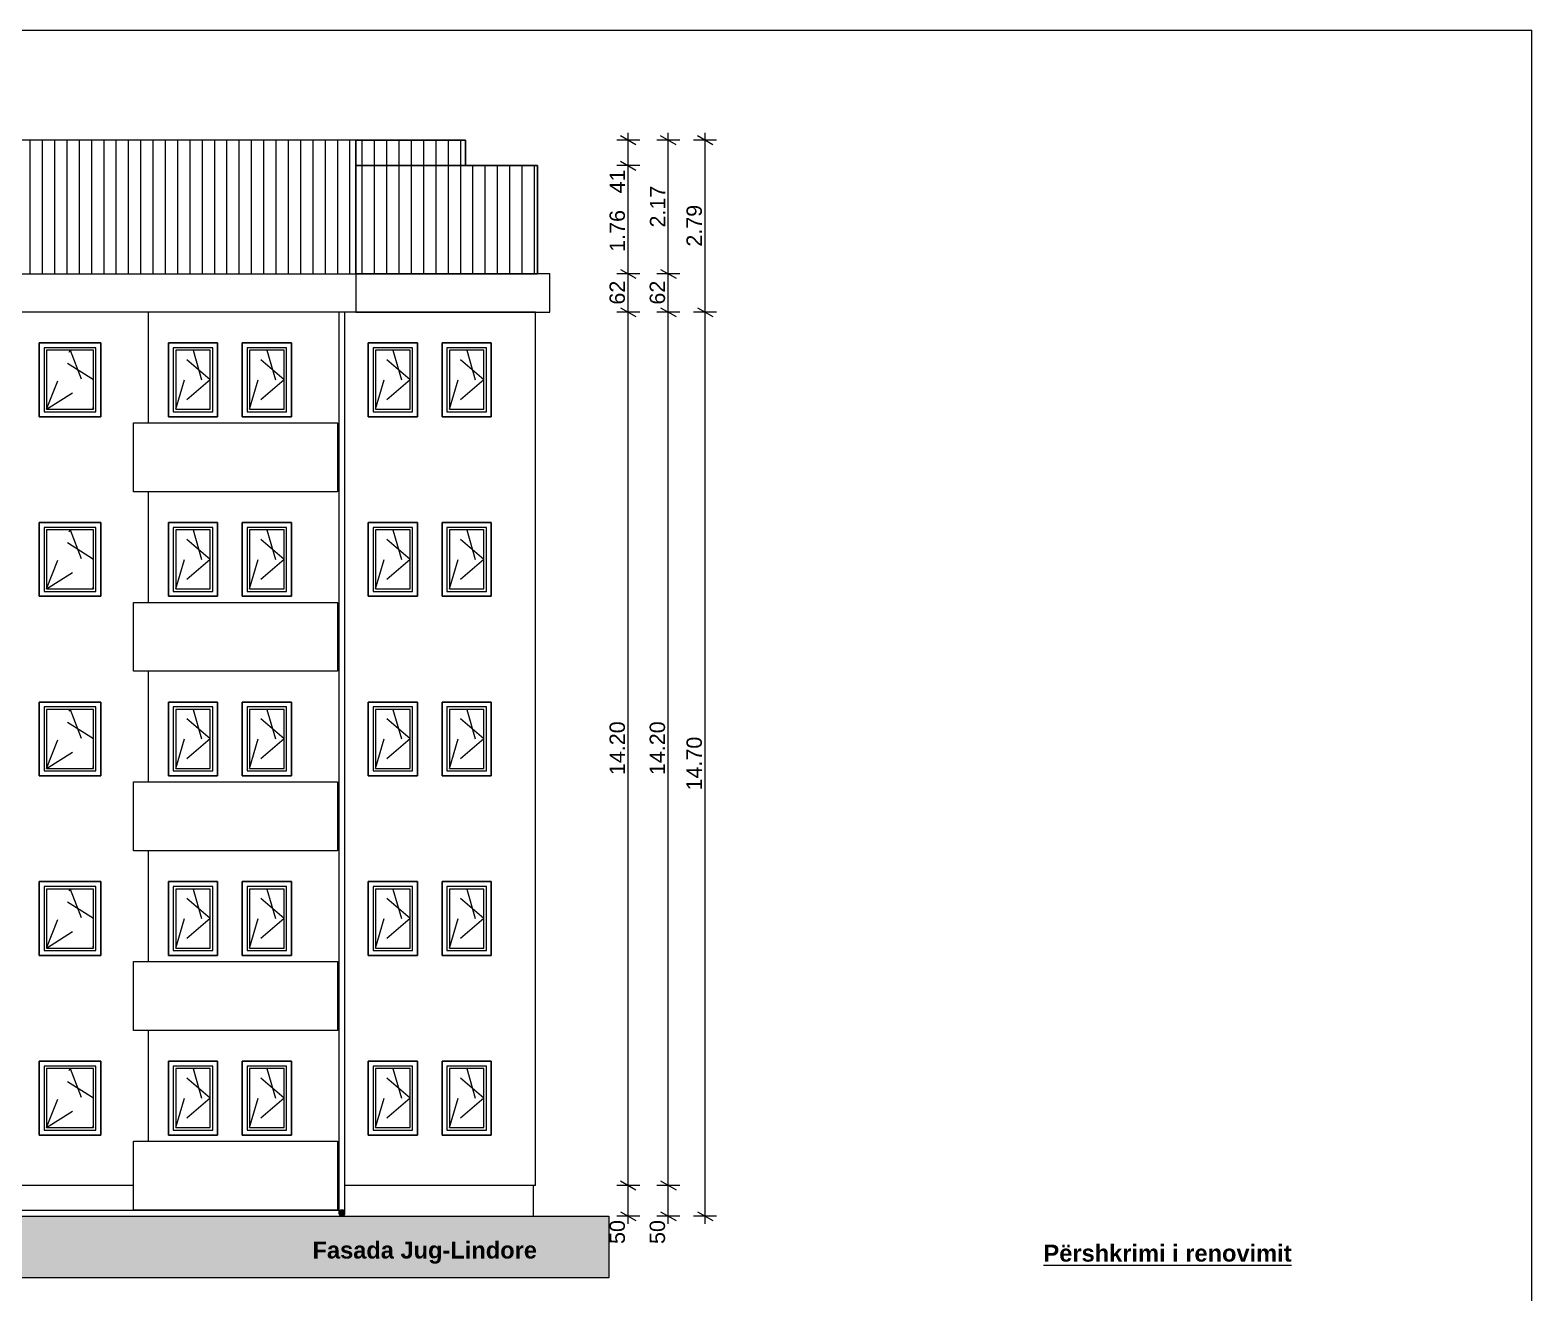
# Model space of a CAD drawing. Header units: feet. Extents: x 2573764 to 2624673, y -122443 to -81443.
# Drawn here: x 2600251 to 2624673, y -101978 to -81443 of the extents above; entities that cross this region are included whole.
import ezdxf

# ---------------------------------------------------------------- set-up
doc = ezdxf.new("R2010")
doc.units = ezdxf.units.FT
doc.header["$MEASUREMENT"] = 0
doc.set_wipeout_variables(frame=1)
doc.linetypes.add('thk_line_type', pattern=[1000, 500, -500])
doc.linetypes.add('Wipeout_Contour', pattern=[1000, 0, -1000])
for name, color, linetype, lineweight in [('2D Drafting - General_Pen_No__1', 7, 'Continuous', 5), ('Dimensioning - General_Pen_No__1', 7, 'Continuous', 5), ('Dimensioning - General_Pen_No__41', 7, 'Continuous', 5), ('Exterior walls_Pen_No__1', 7, 'Continuous', 5), ('Exterior walls_Pen_No__19', 255, 'Continuous', 5), ('Exterior walls_Pen_No__20', 1, 'Continuous', 5), ('Lines_Pen_No__20', 1, 'Continuous', 5), ('Shell - Roof_Pen_No__1', 7, 'Continuous', 5), ('Shell - Roof_Pen_No__21', 7, 'Continuous', 5)]:
    doc.layers.add(name, color=color, linetype=linetype, lineweight=lineweight)
doc.layers.add('2D Drafting - General_Pen_No__61', color=7, linetype='Continuous', lineweight=5, true_color=0x6a6a6a)
doc.layers.add('Shell - Roof_Pen_No__81', color=7, linetype='Continuous', lineweight=5, true_color=0x6a6a6a)
for name, color, linetype in [('Dimensioning - General', 7, 'Continuous'), ('Exterior walls', 7, 'Continuous'), ('Shell - Roof', 7, 'Continuous')]:
    doc.layers.add(name, color=color, linetype=linetype)
doc.styles.add('GENERATED_STYLE_1', font='arial.ttf')
doc.styles.add('GENERATED_STYLE_2', font='arialbd.ttf')
doc.dimstyles.new('GENERATED_STYLE__1', dxfattribs={"dimtxt": 250, "dimasz": 190, "dimexe": 0.18, "dimexo": 3, "dimgap": 0.09, "dimtad": 1, "dimlfac": 0.001, "dimzin": 0, "dimdsep": 46, "dimtxsty": 'GENERATED_STYLE_1', "dimblk": 'ARROWHEAD_2', "dimblk1": 'ARROWHEAD_2', "dimblk2": 'ARROWHEAD_2', "dimcen": 0.09, "dimclrd": 7, "dimclre": 7, "dimclrt": 7, "dimadec": 0, "dimazin": 0, "dimtfac": 1, "dimtdec": 4, "dimtmove": 0, "dimatfit": 3, "dimfxl": 1, "dimtolj": 1, "dimtzin": 0, "dimarcsym": 0})
pattern_1 = [(90, (2247653.82, -76424.97), (-200, 0), [])]

# ---------------------------------------------------------------- blocks, each defined once
blk = doc.blocks.new('*D25', base_point=(2247654, -76425))
at = {"layer": 'Dimensioning - General_Pen_No__1', "color": 7, "linetype": 'Continuous', "lineweight": 5, "transparency": 16777216}
for p, q in [((2610166, -100229), (2609791, -100229)), ((2609853, -100157), (2610103, -100302)), ((2609978, -100729), (2609978, -100229)), ((2610166, -100729), (2609791, -100729)), ((2609853, -100657), (2610103, -100802)), ((2609978, -100852), (2609978, -100729))]:
    blk.add_line(p, q, dxfattribs=at)
at = {"layer": 'Dimensioning - General_Pen_No__1', "color": 7, "lineweight": 5, "transparency": 16777216, "insert": (2609928, -101181), "char_height": 250, "attachment_point": 7, "rotation": 90, "style": 'GENERATED_STYLE_1'}
blk.add_mtext('\\A1;50', dxfattribs=at)
blk = doc.blocks.new('ARROWHEAD_2')
at = {"color": 0, "linetype": 'Continuous', "lineweight": 0}
for p, q in [((0, 0), (-1, 0)), ((-0.38, -0.66), (0.38, 0.66))]:
    blk.add_line(p, q, dxfattribs=at)
blk = doc.blocks.new('*D26', base_point=(2247654, -76425))
at = {"layer": 'Dimensioning - General_Pen_No__1', "color": 7, "linetype": 'Continuous', "lineweight": 5, "transparency": 16777216}
for p, q in [((2610166, -100229), (2609791, -100229)), ((2609853, -100157), (2610103, -100302))]:
    blk.add_line(p, q, dxfattribs=at)
blk = doc.blocks.new('*D27', base_point=(2247654, -76425))
at = {"layer": 'Dimensioning - General_Pen_No__1', "color": 7, "linetype": 'Continuous', "lineweight": 5, "transparency": 16777216}
for p, q in [((2609853, -85957), (2610103, -86102)), ((2610166, -86029), (2609791, -86029)), ((2609978, -100229), (2609978, -86029)), ((2610166, -100229), (2609791, -100229)), ((2609853, -100157), (2610103, -100302))]:
    blk.add_line(p, q, dxfattribs=at)
at = {"layer": 'Dimensioning - General_Pen_No__1', "color": 7, "lineweight": 5, "transparency": 16777216, "insert": (2609928, -93557), "char_height": 250, "attachment_point": 7, "rotation": 90, "style": 'GENERATED_STYLE_1'}
blk.add_mtext('\\A1;14.20', dxfattribs=at)
blk = doc.blocks.new('*D28', base_point=(2247654, -76425))
at = {"layer": 'Dimensioning - General_Pen_No__1', "color": 7, "linetype": 'Continuous', "lineweight": 5, "transparency": 16777216}
for p, q in [((2610166, -85406), (2609791, -85406)), ((2609853, -85334), (2610103, -85478)), ((2609978, -86029), (2609978, -85406)), ((2609853, -85957), (2610103, -86102)), ((2610166, -86029), (2609791, -86029))]:
    blk.add_line(p, q, dxfattribs=at)
at = {"layer": 'Dimensioning - General_Pen_No__1', "color": 7, "lineweight": 5, "transparency": 16777216, "insert": (2609928, -85907), "char_height": 250, "attachment_point": 7, "rotation": 90, "style": 'GENERATED_STYLE_1'}
blk.add_mtext('\\A1;62', dxfattribs=at)
blk = doc.blocks.new('*D29', base_point=(2247654, -76425))
at = {"layer": 'Dimensioning - General_Pen_No__1', "color": 7, "linetype": 'Continuous', "lineweight": 5, "transparency": 16777216}
for p, q in [((2610166, -83647), (2609791, -83647)), ((2609853, -83575), (2610103, -83719)), ((2609978, -85406), (2609978, -83647)), ((2610166, -85406), (2609791, -85406)), ((2609853, -85334), (2610103, -85478))]:
    blk.add_line(p, q, dxfattribs=at)
at = {"layer": 'Dimensioning - General_Pen_No__1', "color": 7, "lineweight": 5, "transparency": 16777216, "char_height": 250, "attachment_point": 7, "rotation": 90, "style": 'GENERATED_STYLE_1'}
for s, insert in [('\\A1;41', (2609928, -84099)), ('\\A1;1.76', (2609928, -85049))]:
    blk.add_mtext(s, dxfattribs=dict(at, insert=insert))
blk = doc.blocks.new('*D30', base_point=(2247654, -76425))
at = {"layer": 'Dimensioning - General_Pen_No__1', "color": 7, "linetype": 'Continuous', "lineweight": 5, "transparency": 16777216}
for p, q in [((2610166, -83236), (2609791, -83236)), ((2610103, -83308), (2609853, -83164)), ((2609978, -83236), (2609978, -83113)), ((2609978, -83647), (2609978, -83236)), ((2610166, -83647), (2609791, -83647)), ((2609853, -83575), (2610103, -83719))]:
    blk.add_line(p, q, dxfattribs=at)
blk = doc.blocks.new('*D31', base_point=(2247654, -76425))
at = {"layer": 'Dimensioning - General_Pen_No__1', "color": 7, "linetype": 'Continuous', "lineweight": 5, "transparency": 16777216}
for p, q in [((2610817, -100229), (2610442, -100229)), ((2610505, -100157), (2610755, -100302)), ((2610630, -100729), (2610630, -100229)), ((2610817, -100729), (2610442, -100729)), ((2610505, -100657), (2610755, -100802)), ((2610630, -100852), (2610630, -100729))]:
    blk.add_line(p, q, dxfattribs=at)
at = {"layer": 'Dimensioning - General_Pen_No__1', "color": 7, "lineweight": 5, "transparency": 16777216, "insert": (2610580, -101181), "char_height": 250, "attachment_point": 7, "rotation": 90, "style": 'GENERATED_STYLE_1'}
blk.add_mtext('\\A1;50', dxfattribs=at)
blk = doc.blocks.new('*D32', base_point=(2247654, -76425))
at = {"layer": 'Dimensioning - General_Pen_No__1', "color": 7, "linetype": 'Continuous', "lineweight": 5, "transparency": 16777216}
for p, q in [((2610505, -85957), (2610755, -86102)), ((2610817, -86029), (2610442, -86029)), ((2610630, -100229), (2610630, -86029)), ((2610817, -100229), (2610442, -100229)), ((2610505, -100157), (2610755, -100302))]:
    blk.add_line(p, q, dxfattribs=at)
at = {"layer": 'Dimensioning - General_Pen_No__1', "color": 7, "lineweight": 5, "transparency": 16777216, "insert": (2610580, -93557), "char_height": 250, "attachment_point": 7, "rotation": 90, "style": 'GENERATED_STYLE_1'}
blk.add_mtext('\\A1;14.20', dxfattribs=at)
blk = doc.blocks.new('*D33', base_point=(2247654, -76425))
at = {"layer": 'Dimensioning - General_Pen_No__1', "color": 7, "linetype": 'Continuous', "lineweight": 5, "transparency": 16777216}
for p, q in [((2610817, -85406), (2610442, -85406)), ((2610505, -85334), (2610755, -85478)), ((2610630, -86029), (2610630, -85406)), ((2610505, -85957), (2610755, -86102)), ((2610817, -86029), (2610442, -86029))]:
    blk.add_line(p, q, dxfattribs=at)
at = {"layer": 'Dimensioning - General_Pen_No__1', "color": 7, "lineweight": 5, "transparency": 16777216, "insert": (2610580, -85907), "char_height": 250, "attachment_point": 7, "rotation": 90, "style": 'GENERATED_STYLE_1'}
blk.add_mtext('\\A1;62', dxfattribs=at)
blk = doc.blocks.new('*D34', base_point=(2247654, -76425))
at = {"layer": 'Dimensioning - General_Pen_No__1', "color": 7, "linetype": 'Continuous', "lineweight": 5, "transparency": 16777216}
for p, q in [((2610817, -83236), (2610442, -83236)), ((2610755, -83308), (2610505, -83164)), ((2610630, -83236), (2610630, -83113)), ((2610630, -85406), (2610630, -83236)), ((2610817, -85406), (2610442, -85406)), ((2610505, -85334), (2610755, -85478))]:
    blk.add_line(p, q, dxfattribs=at)
at = {"layer": 'Dimensioning - General_Pen_No__1', "color": 7, "lineweight": 5, "transparency": 16777216, "insert": (2610580, -84653), "char_height": 250, "attachment_point": 7, "rotation": 90, "style": 'GENERATED_STYLE_1'}
blk.add_mtext('\\A1;2.17', dxfattribs=at)
blk = doc.blocks.new('*D35', base_point=(2247654, -76425))
at = {"layer": 'Dimensioning - General_Pen_No__1', "color": 7, "linetype": 'Continuous', "lineweight": 5, "transparency": 16777216}
for p, q in [((2611104, -85957), (2611354, -86102)), ((2611416, -86029), (2611041, -86029)), ((2611229, -100729), (2611229, -86029)), ((2611416, -100729), (2611041, -100729)), ((2611104, -100657), (2611354, -100802)), ((2611229, -100852), (2611229, -100729))]:
    blk.add_line(p, q, dxfattribs=at)
at = {"layer": 'Dimensioning - General_Pen_No__1', "color": 7, "lineweight": 5, "transparency": 16777216, "insert": (2611179, -93807), "char_height": 250, "attachment_point": 7, "rotation": 90, "style": 'GENERATED_STYLE_1'}
blk.add_mtext('\\A1;14.70', dxfattribs=at)
blk = doc.blocks.new('*D36', base_point=(2247654, -76425))
at = {"layer": 'Dimensioning - General_Pen_No__1', "color": 7, "linetype": 'Continuous', "lineweight": 5, "transparency": 16777216}
for p, q in [((2611416, -83236), (2611041, -83236)), ((2611354, -83308), (2611104, -83164)), ((2611229, -83236), (2611229, -83113)), ((2611229, -86029), (2611229, -83236)), ((2611104, -85957), (2611354, -86102)), ((2611416, -86029), (2611041, -86029))]:
    blk.add_line(p, q, dxfattribs=at)
at = {"layer": 'Dimensioning - General_Pen_No__1', "color": 7, "lineweight": 5, "transparency": 16777216, "insert": (2611179, -84965), "char_height": 250, "attachment_point": 7, "rotation": 90, "style": 'GENERATED_STYLE_1'}
blk.add_mtext('\\A1;2.79', dxfattribs=at)

msp = doc.modelspace()

# ---------------------------------------------------------------- hatches: boundary and pattern name
at = {"layer": '2D Drafting - General_Pen_No__61', "linetype": 'Continuous', "lineweight": 5, "true_color": 0x6a6a6a}
msp.add_hatch(color=251, dxfattribs=at).paths.add_polyline_path([(2595601.261, -100729.481), (2595601.261, -100929.481), (2598801.261, -100929.481), (2598801.261, -100729.481), (2609661.261, -100729.481), (2609661.261, -101729.481), (2588761.261, -101729.481), (2584761.261, -101729.481), (2584761.261, -100929.481), (2584761.261, -100729.481)])

# ---------------------------------------------------------------- linework, layer by layer
at = {"layer": '2D Drafting - General_Pen_No__1', "color": 7, "linetype": 'Continuous', "lineweight": 5, "flags": 128}
msp.add_lwpolyline([(2595601.261, -100729.481), (2595601.261, -100929.481), (2598801.261, -100929.481), (2598801.261, -100729.481), (2609661.261, -100729.481), (2609661.261, -101729.481), (2588761.261, -101729.481), (2584761.261, -101729.481), (2584761.261, -100929.481), (2584761.261, -100729.481)], close=True, dxfattribs=at)
at = {"layer": 'Exterior walls_Pen_No__20', "color": 1, "linetype": 'Continuous', "lineweight": 5}
for points in [[(2600401.261, -87729.481), (2601401.261, -87729.481), (2601401.261, -86529.481), (2600401.261, -86529.481)], [(2600481.261, -87649.481), (2601321.261, -87649.481), (2601321.261, -86609.481), (2600481.261, -86609.481)], [(2600521.261, -87609.481), (2601281.261, -87609.481), (2601281.261, -86649.481), (2600521.261, -86649.481)], [(2602501.261, -87729.481), (2603301.261, -87729.481), (2603301.261, -86529.481), (2602501.261, -86529.481)], [(2602581.261, -87649.481), (2603221.261, -87649.481), (2603221.261, -86609.481), (2602581.261, -86609.481)], [(2602621.261, -87609.481), (2603181.261, -87609.481), (2603181.261, -86649.481), (2602621.261, -86649.481)], [(2603701.261, -87729.481), (2604501.261, -87729.481), (2604501.261, -86529.481), (2603701.261, -86529.481)], [(2603781.261, -87649.481), (2604421.261, -87649.481), (2604421.261, -86609.481), (2603781.261, -86609.481)], [(2603821.261, -87609.481), (2604381.261, -87609.481), (2604381.261, -86649.481), (2603821.261, -86649.481)], [(2605751.261, -87729.481), (2606551.261, -87729.481), (2606551.261, -86529.481), (2605751.261, -86529.481)], [(2605831.261, -87649.481), (2606471.261, -87649.481), (2606471.261, -86609.481), (2605831.261, -86609.481)], [(2605871.261, -87609.481), (2606431.261, -87609.481), (2606431.261, -86649.481), (2605871.261, -86649.481)], [(2606951.261, -87729.481), (2607751.261, -87729.481), (2607751.261, -86529.481), (2606951.261, -86529.481)], [(2607031.261, -87649.481), (2607671.261, -87649.481), (2607671.261, -86609.481), (2607031.261, -86609.481)], [(2607071.261, -87609.481), (2607631.261, -87609.481), (2607631.261, -86649.481), (2607071.261, -86649.481)], [(2600401.261, -90649.481), (2601401.261, -90649.481), (2601401.261, -89449.481), (2600401.261, -89449.481)], [(2600481.261, -90569.481), (2601321.261, -90569.481), (2601321.261, -89529.481), (2600481.261, -89529.481)], [(2600521.261, -90529.481), (2601281.261, -90529.481), (2601281.261, -89569.481), (2600521.261, -89569.481)], [(2602501.261, -90649.481), (2603301.261, -90649.481), (2603301.261, -89449.481), (2602501.261, -89449.481)], [(2602581.261, -90569.481), (2603221.261, -90569.481), (2603221.261, -89529.481), (2602581.261, -89529.481)], [(2602621.261, -90529.481), (2603181.261, -90529.481), (2603181.261, -89569.481), (2602621.261, -89569.481)], [(2603701.261, -90649.481), (2604501.261, -90649.481), (2604501.261, -89449.481), (2603701.261, -89449.481)], [(2603781.261, -90569.481), (2604421.261, -90569.481), (2604421.261, -89529.481), (2603781.261, -89529.481)], [(2603821.261, -90529.481), (2604381.261, -90529.481), (2604381.261, -89569.481), (2603821.261, -89569.481)], [(2605751.261, -90649.481), (2606551.261, -90649.481), (2606551.261, -89449.481), (2605751.261, -89449.481)], [(2605831.261, -90569.481), (2606471.261, -90569.481), (2606471.261, -89529.481), (2605831.261, -89529.481)], [(2605871.261, -90529.481), (2606431.261, -90529.481), (2606431.261, -89569.481), (2605871.261, -89569.481)], [(2606951.261, -90649.481), (2607751.261, -90649.481), (2607751.261, -89449.481), (2606951.261, -89449.481)], [(2607031.261, -90569.481), (2607671.261, -90569.481), (2607671.261, -89529.481), (2607031.261, -89529.481)], [(2607071.261, -90529.481), (2607631.261, -90529.481), (2607631.261, -89569.481), (2607071.261, -89569.481)], [(2600401.261, -93569.481), (2601401.261, -93569.481), (2601401.261, -92369.481), (2600401.261, -92369.481)], [(2600481.261, -93489.481), (2601321.261, -93489.481), (2601321.261, -92449.481), (2600481.261, -92449.481)], [(2600521.261, -93449.481), (2601281.261, -93449.481), (2601281.261, -92489.481), (2600521.261, -92489.481)], [(2602501.261, -93569.481), (2603301.261, -93569.481), (2603301.261, -92369.481), (2602501.261, -92369.481)], [(2602581.261, -93489.481), (2603221.261, -93489.481), (2603221.261, -92449.481), (2602581.261, -92449.481)], [(2602621.261, -93449.481), (2603181.261, -93449.481), (2603181.261, -92489.481), (2602621.261, -92489.481)], [(2603701.261, -93569.481), (2604501.261, -93569.481), (2604501.261, -92369.481), (2603701.261, -92369.481)], [(2603781.261, -93489.481), (2604421.261, -93489.481), (2604421.261, -92449.481), (2603781.261, -92449.481)], [(2603821.261, -93449.481), (2604381.261, -93449.481), (2604381.261, -92489.481), (2603821.261, -92489.481)], [(2605751.261, -93569.481), (2606551.261, -93569.481), (2606551.261, -92369.481), (2605751.261, -92369.481)], [(2605831.261, -93489.481), (2606471.261, -93489.481), (2606471.261, -92449.481), (2605831.261, -92449.481)], [(2605871.261, -93449.481), (2606431.261, -93449.481), (2606431.261, -92489.481), (2605871.261, -92489.481)], [(2606951.261, -93569.481), (2607751.261, -93569.481), (2607751.261, -92369.481), (2606951.261, -92369.481)], [(2607031.261, -93489.481), (2607671.261, -93489.481), (2607671.261, -92449.481), (2607031.261, -92449.481)], [(2607071.261, -93449.481), (2607631.261, -93449.481), (2607631.261, -92489.481), (2607071.261, -92489.481)], [(2600401.261, -96489.481), (2601401.261, -96489.481), (2601401.261, -95289.481), (2600401.261, -95289.481)], [(2600481.261, -96409.481), (2601321.261, -96409.481), (2601321.261, -95369.481), (2600481.261, -95369.481)], [(2600521.261, -96369.481), (2601281.261, -96369.481), (2601281.261, -95409.481), (2600521.261, -95409.481)], [(2602501.261, -96489.481), (2603301.261, -96489.481), (2603301.261, -95289.481), (2602501.261, -95289.481)], [(2602581.261, -96409.481), (2603221.261, -96409.481), (2603221.261, -95369.481), (2602581.261, -95369.481)], [(2602621.261, -96369.481), (2603181.261, -96369.481), (2603181.261, -95409.481), (2602621.261, -95409.481)], [(2603701.261, -96489.481), (2604501.261, -96489.481), (2604501.261, -95289.481), (2603701.261, -95289.481)], [(2603781.261, -96409.481), (2604421.261, -96409.481), (2604421.261, -95369.481), (2603781.261, -95369.481)], [(2603821.261, -96369.481), (2604381.261, -96369.481), (2604381.261, -95409.481), (2603821.261, -95409.481)], [(2605751.261, -96489.481), (2606551.261, -96489.481), (2606551.261, -95289.481), (2605751.261, -95289.481)], [(2605831.261, -96409.481), (2606471.261, -96409.481), (2606471.261, -95369.481), (2605831.261, -95369.481)], [(2605871.261, -96369.481), (2606431.261, -96369.481), (2606431.261, -95409.481), (2605871.261, -95409.481)], [(2606951.261, -96489.481), (2607751.261, -96489.481), (2607751.261, -95289.481), (2606951.261, -95289.481)], [(2607031.261, -96409.481), (2607671.261, -96409.481), (2607671.261, -95369.481), (2607031.261, -95369.481)], [(2607071.261, -96369.481), (2607631.261, -96369.481), (2607631.261, -95409.481), (2607071.261, -95409.481)], [(2600401.261, -99409.481), (2601401.261, -99409.481), (2601401.261, -98209.481), (2600401.261, -98209.481)], [(2600481.261, -99329.481), (2601321.261, -99329.481), (2601321.261, -98289.481), (2600481.261, -98289.481)], [(2600521.261, -99289.481), (2601281.261, -99289.481), (2601281.261, -98329.481), (2600521.261, -98329.481)], [(2602501.261, -99409.481), (2603301.261, -99409.481), (2603301.261, -98209.481), (2602501.261, -98209.481)], [(2602581.261, -99329.481), (2603221.261, -99329.481), (2603221.261, -98289.481), (2602581.261, -98289.481)], [(2602621.261, -99289.481), (2603181.261, -99289.481), (2603181.261, -98329.481), (2602621.261, -98329.481)], [(2603701.261, -99409.481), (2604501.261, -99409.481), (2604501.261, -98209.481), (2603701.261, -98209.481)], [(2603781.261, -99329.481), (2604421.261, -99329.481), (2604421.261, -98289.481), (2603781.261, -98289.481)], [(2603821.261, -99289.481), (2604381.261, -99289.481), (2604381.261, -98329.481), (2603821.261, -98329.481)], [(2605751.261, -99409.481), (2606551.261, -99409.481), (2606551.261, -98209.481), (2605751.261, -98209.481)], [(2605831.261, -99329.481), (2606471.261, -99329.481), (2606471.261, -98289.481), (2605831.261, -98289.481)], [(2605871.261, -99289.481), (2606431.261, -99289.481), (2606431.261, -98329.481), (2605871.261, -98329.481)], [(2606951.261, -99409.481), (2607751.261, -99409.481), (2607751.261, -98209.481), (2606951.261, -98209.481)], [(2607031.261, -99329.481), (2607671.261, -99329.481), (2607671.261, -98289.481), (2607031.261, -98289.481)], [(2607071.261, -99289.481), (2607631.261, -99289.481), (2607631.261, -98329.481), (2607071.261, -98329.481)]]:
    msp.add_lwpolyline(points, close=True, dxfattribs=at)
at = {"layer": 'Lines_Pen_No__20', "color": 1, "linetype": 'thk_line_type', "lineweight": 5}
for p, q in [((2601281.261, -87129.481), (2600521.261, -86649.481)), ((2600521.261, -87609.481), (2600901.261, -86649.481)), ((2600901.261, -86649.481), (2601281.261, -87609.481)), ((2602621.261, -87609.481), (2602901.261, -86649.481)), ((2603181.261, -87129.481), (2602621.261, -86649.481)), ((2602901.261, -86649.481), (2603181.261, -87609.481)), ((2603821.261, -87609.481), (2604101.261, -86649.481)), ((2604381.261, -87129.481), (2603821.261, -86649.481)), ((2604101.261, -86649.481), (2604381.261, -87609.481)), ((2605871.261, -87609.481), (2606151.261, -86649.481)), ((2606431.261, -87129.481), (2605871.261, -86649.481)), ((2606151.261, -86649.481), (2606431.261, -87609.481)), ((2607071.261, -87609.481), (2607351.261, -86649.481)), ((2607631.261, -87129.481), (2607071.261, -86649.481)), ((2607351.261, -86649.481), (2607631.261, -87609.481)), ((2600521.261, -87609.481), (2601281.261, -87129.481)), ((2603181.261, -87129.481), (2602621.261, -87609.481)), ((2604381.261, -87129.481), (2603821.261, -87609.481)), ((2606431.261, -87129.481), (2605871.261, -87609.481)), ((2607631.261, -87129.481), (2607071.261, -87609.481)), ((2601281.261, -90049.481), (2600521.261, -89569.481)), ((2600521.261, -90529.481), (2600901.261, -89569.481)), ((2600901.261, -89569.481), (2601281.261, -90529.481)), ((2602621.261, -90529.481), (2602901.261, -89569.481)), ((2603181.261, -90049.481), (2602621.261, -89569.481)), ((2602901.261, -89569.481), (2603181.261, -90529.481)), ((2603821.261, -90529.481), (2604101.261, -89569.481)), ((2604381.261, -90049.481), (2603821.261, -89569.481)), ((2604101.261, -89569.481), (2604381.261, -90529.481)), ((2605871.261, -90529.481), (2606151.261, -89569.481)), ((2606431.261, -90049.481), (2605871.261, -89569.481)), ((2606151.261, -89569.481), (2606431.261, -90529.481)), ((2607071.261, -90529.481), (2607351.261, -89569.481)), ((2607631.261, -90049.481), (2607071.261, -89569.481)), ((2607351.261, -89569.481), (2607631.261, -90529.481)), ((2600521.261, -90529.481), (2601281.261, -90049.481)), ((2603181.261, -90049.481), (2602621.261, -90529.481)), ((2604381.261, -90049.481), (2603821.261, -90529.481)), ((2606431.261, -90049.481), (2605871.261, -90529.481)), ((2607631.261, -90049.481), (2607071.261, -90529.481)), ((2601281.261, -92969.481), (2600521.261, -92489.481)), ((2600521.261, -93449.481), (2600901.261, -92489.481)), ((2600901.261, -92489.481), (2601281.261, -93449.481)), ((2602621.261, -93449.481), (2602901.261, -92489.481)), ((2603181.261, -92969.481), (2602621.261, -92489.481)), ((2602901.261, -92489.481), (2603181.261, -93449.481)), ((2603821.261, -93449.481), (2604101.261, -92489.481)), ((2604381.261, -92969.481), (2603821.261, -92489.481)), ((2604101.261, -92489.481), (2604381.261, -93449.481)), ((2605871.261, -93449.481), (2606151.261, -92489.481)), ((2606431.261, -92969.481), (2605871.261, -92489.481)), ((2606151.261, -92489.481), (2606431.261, -93449.481)), ((2607071.261, -93449.481), (2607351.261, -92489.481)), ((2607631.261, -92969.481), (2607071.261, -92489.481)), ((2607351.261, -92489.481), (2607631.261, -93449.481)), ((2600521.261, -93449.481), (2601281.261, -92969.481)), ((2603181.261, -92969.481), (2602621.261, -93449.481)), ((2604381.261, -92969.481), (2603821.261, -93449.481)), ((2606431.261, -92969.481), (2605871.261, -93449.481)), ((2607631.261, -92969.481), (2607071.261, -93449.481)), ((2601281.261, -95889.481), (2600521.261, -95409.481)), ((2600521.261, -96369.481), (2600901.261, -95409.481)), ((2600901.261, -95409.481), (2601281.261, -96369.481)), ((2602621.261, -96369.481), (2602901.261, -95409.481)), ((2603181.261, -95889.481), (2602621.261, -95409.481)), ((2602901.261, -95409.481), (2603181.261, -96369.481)), ((2603821.261, -96369.481), (2604101.261, -95409.481)), ((2604381.261, -95889.481), (2603821.261, -95409.481)), ((2604101.261, -95409.481), (2604381.261, -96369.481)), ((2605871.261, -96369.481), (2606151.261, -95409.481)), ((2606431.261, -95889.481), (2605871.261, -95409.481)), ((2606151.261, -95409.481), (2606431.261, -96369.481)), ((2607071.261, -96369.481), (2607351.261, -95409.481)), ((2607631.261, -95889.481), (2607071.261, -95409.481)), ((2607351.261, -95409.481), (2607631.261, -96369.481)), ((2600521.261, -96369.481), (2601281.261, -95889.481)), ((2603181.261, -95889.481), (2602621.261, -96369.481)), ((2604381.261, -95889.481), (2603821.261, -96369.481)), ((2606431.261, -95889.481), (2605871.261, -96369.481)), ((2607631.261, -95889.481), (2607071.261, -96369.481)), ((2601281.261, -98809.481), (2600521.261, -98329.481)), ((2600521.261, -99289.481), (2600901.261, -98329.481)), ((2600901.261, -98329.481), (2601281.261, -99289.481)), ((2602621.261, -99289.481), (2602901.261, -98329.481)), ((2603181.261, -98809.481), (2602621.261, -98329.481)), ((2602901.261, -98329.481), (2603181.261, -99289.481)), ((2603821.261, -99289.481), (2604101.261, -98329.481)), ((2604381.261, -98809.481), (2603821.261, -98329.481)), ((2604101.261, -98329.481), (2604381.261, -99289.481)), ((2605871.261, -99289.481), (2606151.261, -98329.481)), ((2606431.261, -98809.481), (2605871.261, -98329.481)), ((2606151.261, -98329.481), (2606431.261, -99289.481)), ((2607071.261, -99289.481), (2607351.261, -98329.481)), ((2607631.261, -98809.481), (2607071.261, -98329.481)), ((2607351.261, -98329.481), (2607631.261, -99289.481)), ((2600521.261, -99289.481), (2601281.261, -98809.481)), ((2603181.261, -98809.481), (2602621.261, -99289.481)), ((2604381.261, -98809.481), (2603821.261, -99289.481)), ((2606431.261, -98809.481), (2605871.261, -99289.481)), ((2607631.261, -98809.481), (2607071.261, -99289.481))]:
    msp.add_line(p, q, dxfattribs=at)
at = {"layer": 'Shell - Roof_Pen_No__1', "color": 7, "linetype": 'Continuous', "lineweight": 5}
for p, q in [((2602171.261, -86029.481), (2602171.261, -87829.481)), ((2602171.261, -88949.481), (2602171.261, -90749.481)), ((2602171.261, -91869.481), (2602171.261, -93669.481)), ((2602171.261, -94789.481), (2602171.261, -96589.481)), ((2602171.261, -97709.481), (2602171.261, -99509.481))]:
    msp.add_line(p, q, dxfattribs=at)
for points in [[(2608471.261, -100229.481), (2608471.261, -86029.481), (2585931.261, -86029.481), (2585931.261, -100229.481)], [(2601931.261, -100229.481), (2598651.261, -100229.481)], [(2608471.261, -100229.481), (2605251.261, -100229.481)], [(2608431.261, -100229.481), (2608431.261, -100729.481)], [(2589031.261, -100629.481), (2595751.261, -100629.481), (2595751.261, -100709.481), (2595601.261, -100709.481), (2595601.261, -100929.481), (2598801.261, -100929.481), (2598801.261, -100709.481), (2598651.261, -100709.481), (2598651.261, -100629.481), (2605371.261, -100629.481)]]:
    msp.add_lwpolyline(points, dxfattribs=at)
for points in [[(2600401.261, -86529.481), (2601401.261, -86529.481), (2601401.261, -87729.481), (2600401.261, -87729.481)], [(2602501.261, -86529.481), (2603301.261, -86529.481), (2603301.261, -87729.481), (2602501.261, -87729.481)], [(2603701.261, -86529.481), (2604501.261, -86529.481), (2604501.261, -87729.481), (2603701.261, -87729.481)], [(2605751.261, -86529.481), (2606551.261, -86529.481), (2606551.261, -87729.481), (2605751.261, -87729.481)], [(2606951.261, -86529.481), (2607751.261, -86529.481), (2607751.261, -87729.481), (2606951.261, -87729.481)], [(2601931.261, -87829.481), (2605251.579, -87829.481), (2605251.579, -88949.481), (2601931.261, -88949.481)], [(2600401.261, -89449.481), (2601401.261, -89449.481), (2601401.261, -90649.481), (2600401.261, -90649.481)], [(2602501.261, -89449.481), (2603301.261, -89449.481), (2603301.261, -90649.481), (2602501.261, -90649.481)], [(2603701.261, -89449.481), (2604501.261, -89449.481), (2604501.261, -90649.481), (2603701.261, -90649.481)], [(2605751.261, -89449.481), (2606551.261, -89449.481), (2606551.261, -90649.481), (2605751.261, -90649.481)], [(2606951.261, -89449.481), (2607751.261, -89449.481), (2607751.261, -90649.481), (2606951.261, -90649.481)], [(2601931.261, -90749.481), (2605251.579, -90749.481), (2605251.579, -91869.481), (2601931.261, -91869.481)], [(2600401.261, -92369.481), (2601401.261, -92369.481), (2601401.261, -93569.481), (2600401.261, -93569.481)], [(2602501.261, -92369.481), (2603301.261, -92369.481), (2603301.261, -93569.481), (2602501.261, -93569.481)], [(2603701.261, -92369.481), (2604501.261, -92369.481), (2604501.261, -93569.481), (2603701.261, -93569.481)], [(2605751.261, -92369.481), (2606551.261, -92369.481), (2606551.261, -93569.481), (2605751.261, -93569.481)], [(2606951.261, -92369.481), (2607751.261, -92369.481), (2607751.261, -93569.481), (2606951.261, -93569.481)], [(2601931.261, -93669.481), (2605251.579, -93669.481), (2605251.579, -94789.481), (2601931.261, -94789.481)], [(2600401.261, -95289.481), (2601401.261, -95289.481), (2601401.261, -96489.481), (2600401.261, -96489.481)], [(2602501.261, -95289.481), (2603301.261, -95289.481), (2603301.261, -96489.481), (2602501.261, -96489.481)], [(2603701.261, -95289.481), (2604501.261, -95289.481), (2604501.261, -96489.481), (2603701.261, -96489.481)], [(2605751.261, -95289.481), (2606551.261, -95289.481), (2606551.261, -96489.481), (2605751.261, -96489.481)], [(2606951.261, -95289.481), (2607751.261, -95289.481), (2607751.261, -96489.481), (2606951.261, -96489.481)], [(2601931.261, -96589.481), (2605251.261, -96589.481), (2605251.261, -97709.481), (2601931.261, -97709.481)], [(2600401.261, -98209.481), (2601401.261, -98209.481), (2601401.261, -99409.481), (2600401.261, -99409.481)], [(2602501.261, -98209.481), (2603301.261, -98209.481), (2603301.261, -99409.481), (2602501.261, -99409.481)], [(2603701.261, -98209.481), (2604501.261, -98209.481), (2604501.261, -99409.481), (2603701.261, -99409.481)], [(2605751.261, -98209.481), (2606551.261, -98209.481), (2606551.261, -99409.481), (2605751.261, -99409.481)], [(2606951.261, -98209.481), (2607751.261, -98209.481), (2607751.261, -99409.481), (2606951.261, -99409.481)], [(2601931.261, -99509.481), (2605251.261, -99509.481), (2605251.261, -100629.481), (2601931.261, -100629.481)]]:
    msp.add_lwpolyline(points, close=True, dxfattribs=at)
at = {"layer": 'Shell - Roof_Pen_No__21', "color": 7, "linetype": 'Continuous', "lineweight": 5}
for p in [(2573763.935, -81442.756), (2624673.367, -122442.756), (2624673.367, -122442.756)]:
    msp.add_line(p, (2624673.367, -81442.756), dxfattribs=at)

# ---------------------------------------------------------------- texts
at = {"layer": 'Dimensioning - General_Pen_No__41', "color": 7, "linetype": 'Continuous', "lineweight": 5, "char_height": 275, "attachment_point": 7, "style": 'GENERATED_STYLE_2'}
for s, insert in [('\\A1;Fasada Jug-Lindore', (2604844.665, -101502.662)), ('\\A1;{\\LPërshkrimi i renovimit}', (2616730.212, -101472.141))]:
    msp.add_mtext(s, dxfattribs=dict(at, insert=insert))

# ---------------------------------------------------------------- dimensions: what is measured, and where the dimension line sits
at = {"layer": 'Dimensioning - General', "color": 7, "linetype": 'Continuous', "lineweight": 5}
for base, p1, p2, picture, middle in [((2611228.752, -86029.481), (2608431.261, -100729.481), (2608471.261, -86029.481), '*D35', (2611053.752, -93386.908)), ((2609978.071, -86029.481), (2608471.261, -100229.481), (2608471.261, -86029.481), '*D27', (2609803.071, -93136.908)), ((2610629.994, -86029.481), (2608471.261, -100229.481), (2608471.261, -86029.481), '*D32', (2610454.994, -93136.908)), ((2609978.071, -100229.481), (2608431.261, -100729.481), (2608431.261, -100229.481), '*D25', (2609803.071, -100990.572)), ((2609978.071074309, -100229.480746303), (2608431.260707583, -100229.480746303), (2608471.260707583, -100229.480746303), '*D26', (2609803.071074309, -100237.34698628)), ((2610629.994, -100229.481), (2608431.261, -100729.481), (2608471.261, -100229.481), '*D31', (2610454.994, -100990.572))]:
    dim = msp.add_linear_dim(base=base, p1=p1, p2=p2, angle=90, dimstyle='GENERATED_STYLE__1', dxfattribs=at)
    dim.commit()
    dim.dimension.update_dxf_attribs({"geometry": picture, "text_midpoint": middle, "dimtype": 160, "text_rotation": 90})

# ---------------------------------------------------------------- wipeouts: each hides what was drawn before it
at = {"color": 254, "linetype": 'Wipeout_Contour', "lineweight": 0, "ltscale": 10433585.33500245}
msp.add_wipeout([(2605551.261, -83647.113), (2605551.261, -85405.955), (2608501.261, -85405.955), (2608501.261, -83647.113)], dxfattribs=at).dxf.layer = 'Shell - Roof'

# ---------------------------------------------------------------- next in the draw order: hatches: boundary and pattern name
at = {"layer": 'Shell - Roof_Pen_No__81', "linetype": 'Continuous', "lineweight": 5, "true_color": 0x6a6a6a}
h = msp.add_hatch(dxfattribs=at)
h.set_pattern_fill('SOLDIER_COURSE', color=251, style=0, pattern_type=2)
h.set_pattern_definition(pattern_1)
h.paths.add_polyline_path([(2605551.261, -83647.113), (2605551.261, -85405.955), (2608501.261, -85405.955), (2608501.261, -83647.113)])

# ---------------------------------------------------------------- next in the draw order: linework, layer by layer
at = {"layer": 'Shell - Roof_Pen_No__1', "color": 7, "linetype": 'Continuous', "lineweight": 5, "flags": 128}
msp.add_lwpolyline([(2605551.261, -83647.113), (2605551.261, -85405.955), (2608501.261, -85405.955), (2608501.261, -83647.113)], close=True, dxfattribs=at)
at = {"layer": 'Shell - Roof_Pen_No__1', "color": 7, "linetype": 'Continuous', "lineweight": 5}
for points in [[(2588851.261, -85405.955), (2605551.261, -85405.955), (2605551.261, -86029.481), (2588851.261, -86029.481)], [(2605551.261, -86029.481), (2608701.261, -86029.481), (2608701.261, -85405.955), (2605551.261, -85405.955)]]:
    msp.add_lwpolyline(points, close=True, dxfattribs=at)

# ---------------------------------------------------------------- next in the draw order: dimensions: what is measured, and where the dimension line sits
at = {"layer": 'Dimensioning - General', "color": 7, "linetype": 'Continuous', "lineweight": 5}
for base, p1, p2, picture, middle in [((2609978.071, -83647.113), (2608501.261, -85405.955), (2608501.261, -83647.113), '*D29', (2609803.071, -84724.115)), ((2609978.071, -85405.955), (2608471.261, -86029.481), (2608501.261, -85405.955), '*D28', (2609803.071, -85716.844)), ((2610629.994, -85405.955), (2608471.261, -86029.481), (2608701.261, -85405.955), '*D33', (2610454.994, -85716.844))]:
    dim = msp.add_linear_dim(base=base, p1=p1, p2=p2, angle=90, dimstyle='GENERATED_STYLE__1', dxfattribs=at)
    dim.commit()
    dim.dimension.update_dxf_attribs({"geometry": picture, "text_midpoint": middle, "dimtype": 160, "text_rotation": 90})

# ---------------------------------------------------------------- next in the draw order: wipeouts: each hides what was drawn before it
at = {"color": 254, "linetype": 'Wipeout_Contour', "lineweight": 0, "ltscale": 10428014.21727934}
msp.add_wipeout([(2605271.261, -86029.481), (2605271.261, -100679.626), (2605371.261, -100679.626), (2605371.261, -86029.481)], dxfattribs=at).dxf.layer = 'Exterior walls'
at = {"color": 254, "linetype": 'Wipeout_Contour', "lineweight": 0, "ltscale": 10431106.5441713}
msp.add_wipeout([(2605551.261, -83235.691), (2605551.261, -83647.113), (2607331.425, -83647.113), (2607331.425, -83235.691)], dxfattribs=at).dxf.layer = 'Shell - Roof'

# ---------------------------------------------------------------- next in the draw order: hatches: boundary and pattern name
at = {"layer": 'Exterior walls_Pen_No__19', "linetype": 'Continuous', "lineweight": 5}
msp.add_hatch(color=255, dxfattribs=at).paths.add_polyline_path([(2605272.196, -100679.626, 1), (2605372.196, -100679.626, 1)])
at = {"layer": 'Shell - Roof_Pen_No__81', "linetype": 'Continuous', "lineweight": 5, "true_color": 0x6a6a6a}
h = msp.add_hatch(dxfattribs=at)
h.set_pattern_fill('SOLDIER_COURSE', color=251, style=0, pattern_type=2)
h.set_pattern_definition(pattern_1)
h.paths.add_polyline_path([(2605551.261, -83235.691), (2605551.261, -83647.113), (2607331.425, -83647.113), (2607331.425, -83235.691)])

# ---------------------------------------------------------------- next in the draw order: linework, layer by layer
at = {"layer": 'Exterior walls_Pen_No__1', "color": 7, "linetype": 'Continuous', "lineweight": 5, "flags": 128}
msp.add_lwpolyline([(2605271.261, -86029.481), (2605271.261, -100679.626), (2605371.261, -100679.626), (2605371.261, -86029.481)], close=True, dxfattribs=at)
msp.add_lwpolyline([(2605272.196, -100679.626, 1), (2605372.196, -100679.626, 1)], format="xyb", close=True, dxfattribs=at)
at = {"layer": 'Shell - Roof_Pen_No__1', "color": 7, "linetype": 'Continuous', "lineweight": 5}
for points in [[(2605551.261, -83235.691), (2588851.261, -83235.691), (2588851.261, -85405.955), (2605551.261, -85405.955)], [(2605551.261, -83235.691), (2607331.425, -83235.691), (2607331.425, -83647.113), (2605551.261, -83647.113)], [(2608501.261, -85405.955), (2605551.261, -85405.955), (2605551.261, -83647.113), (2608501.261, -83647.113)]]:
    msp.add_lwpolyline(points, close=True, dxfattribs=at)
at = {"layer": 'Shell - Roof_Pen_No__1', "color": 7, "linetype": 'Continuous', "lineweight": 5, "flags": 128}
msp.add_lwpolyline([(2605551.261, -83235.691), (2605551.261, -83647.113), (2607331.425, -83647.113), (2607331.425, -83235.691)], close=True, dxfattribs=at)

# ---------------------------------------------------------------- next in the draw order: dimensions: what is measured, and where the dimension line sits
at = {"layer": 'Dimensioning - General', "color": 7, "linetype": 'Continuous', "lineweight": 5}
for base, p1, p2, picture, middle in [((2610629.994, -83235.691), (2608701.261, -85405.955), (2605551.261, -83235.691), '*D34', (2610454.994, -84328.689)), ((2611228.752, -83235.691), (2608471.261, -86029.481), (2605551.261, -83235.691), '*D36', (2611053.752, -84640.452)), ((2609978.071, -83235.691), (2608501.261, -83647.113), (2607331.425, -83235.691), '*D30', (2609803.071, -83908.204))]:
    dim = msp.add_linear_dim(base=base, p1=p1, p2=p2, angle=90, dimstyle='GENERATED_STYLE__1', dxfattribs=at)
    dim.commit()
    dim.dimension.update_dxf_attribs({"geometry": picture, "text_midpoint": middle, "dimtype": 160, "text_rotation": 90})

# ---------------------------------------------------------------- next in the draw order: wipeouts: each hides what was drawn before it
at = {"color": 254, "linetype": 'Wipeout_Contour', "lineweight": 0, "ltscale": 12997580.69349968}
msp.add_wipeout([(2588851.261, -83235.691), (2588851.261, -85405.955), (2601899.945, -85405.955), (2605551.261, -85405.955), (2605551.261, -83235.691)], dxfattribs=at).dxf.layer = 'Shell - Roof'

# ---------------------------------------------------------------- next in the draw order: hatches: boundary and pattern name
at = {"layer": 'Shell - Roof_Pen_No__81', "linetype": 'Continuous', "lineweight": 5, "true_color": 0x6a6a6a}
h = msp.add_hatch(dxfattribs=at)
h.set_pattern_fill('SOLDIER_COURSE', color=251, style=0, pattern_type=2)
h.set_pattern_definition(pattern_1)
h.paths.add_polyline_path([(2588851.261, -83235.691), (2588851.261, -85405.955), (2601899.945, -85405.955), (2605551.261, -85405.955), (2605551.261, -83235.691)])

# ---------------------------------------------------------------- next in the draw order: linework, layer by layer
at = {"layer": 'Shell - Roof_Pen_No__1', "color": 7, "linetype": 'Continuous', "lineweight": 5, "flags": 128}
msp.add_lwpolyline([(2588851.261, -83235.691), (2588851.261, -85405.955), (2601899.945, -85405.955), (2605551.261, -85405.955), (2605551.261, -83235.691)], close=True, dxfattribs=at)

doc.saveas('drawing.dxf')
